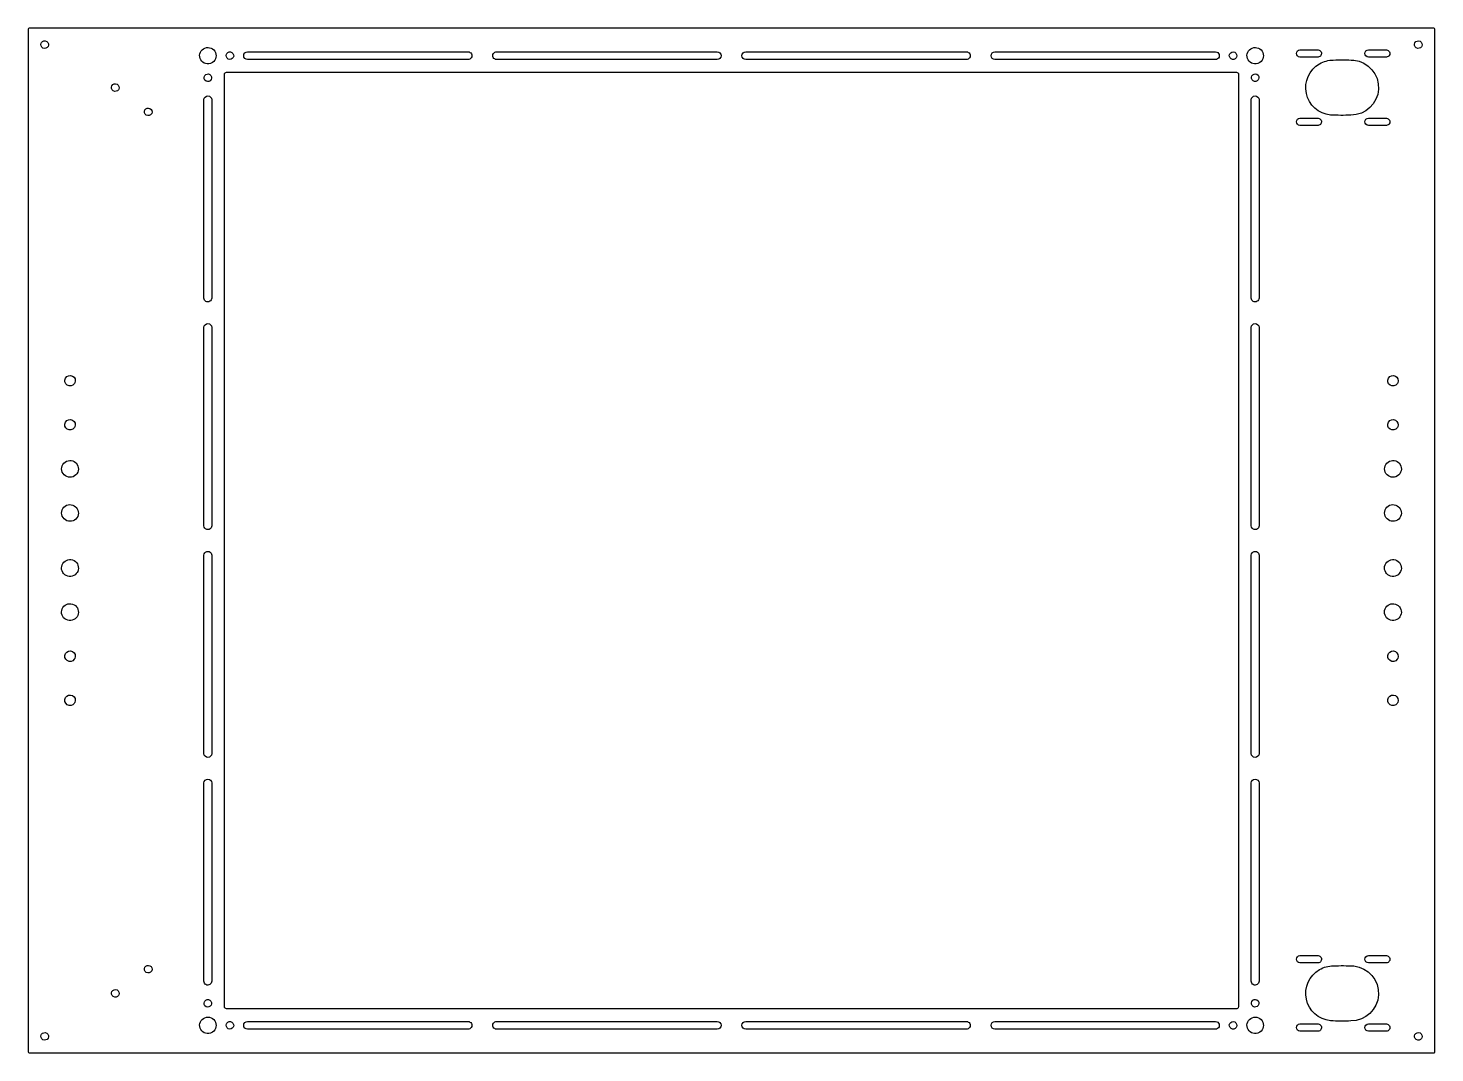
# Model space of a CAD drawing. Header units: millimetres. Extents: x -319 to 319, y -232 to 232.
import ezdxf

# ---------------------------------------------------------------- set-up
doc = ezdxf.new("R2010")
doc.units = ezdxf.units.MM
doc.layers.get('0').update_dxf_attribs({"color": 70})

msp = doc.modelspace()

# ---------------------------------------------------------------- linework, layer by layer
for points in [[(318.691, -232.462, 0.303325406), (319, -232), (319, 232, 0.413926582), (318.5, 232.5), (-318.5, 232.5, 0.413926582), (-319, 232), (-319, -232, 0.413926582), (-318.5, -232.5), (318.5, -232.5, 0.097300582)], [(-312.918, 225.938, -27.754384758), (-313.039, 225.722)], [(-236.341, 216.434, -38.074814983), (-235.975, 216.574)], [(238.659, 216.434, -38.074814989), (239.025, 216.574)], [(312.918, 224.062, -27.754384768), (313.039, 224.278)], [(-228.918, 220.938, -27.75438477), (-229.039, 220.722)], [(-118.028, 219.054, -0.25483594), (-119.5, 218.25), (-219.5, 218.25, -0.999225773), (-219.5, 221.75), (-119.5, 221.75, -0.591855296)], [(-107.972, 220.946, -0.25483594), (-106.5, 221.75), (-6.5, 221.75, -0.999254475), (-6.5, 218.25), (-106.5, 218.25, -0.591855296)], [(107.972, 219.054, -0.25483594), (106.5, 218.25), (6.5, 218.25, -0.999254475), (6.5, 221.75), (106.5, 221.75, -0.591855296)], [(220.446, 218.528, -0.143409372), (219.5, 218.25), (119.5, 218.25, -0.999225773), (119.5, 221.75), (219.5, 221.75, -0.747446235)], [(228.918, 219.062, -27.754384784), (229.039, 219.278)], [(267.313, 220.071, -0.230221519), (266.073, 219.355), (257.827, 219.355, -0.930809196), (257.827, 222.645), (266.073, 222.645, -0.575636239)], [(266.7, 216.325, -0.131931204), (272.95, 218, -0.025996192), (282.257, 217.932, -0.949324974), (280.95, 193, -0.025996192), (271.643, 193.068, -0.726578416)], [(298.313, 220.071, -0.230221519), (297.073, 219.355), (288.827, 219.355, -0.930809196), (288.827, 222.645), (297.073, 222.645, -0.575636239)], [(-238.918, 210.938, -27.754384772), (-239.039, 210.722)], [(229.434, -212.401, -0.113314553), (229, -212.5), (-229, -212.5, -0.414737786), (-230, -211.5), (-230, 211.5, -0.414737786), (-229, 212.5), (229, 212.5, -0.414737786), (230, 211.5), (230, -211.5, -0.287893442)], [(238.918, 209.062, -27.754384803), (239.039, 209.278)], [(-278.032, 204.562, -27.754384763), (-277.911, 204.778)], [(-236.554, 108.528, -0.592811538), (-239.25, 110), (-239.25, 200, -0.999225773), (-235.75, 200), (-235.75, 110, -0.254481997)], [(238.446, 108.528, -0.592811538), (235.75, 110), (235.75, 200, -0.999225773), (239.25, 200), (239.25, 110, -0.254481997)], [(-263.082, 193.562, -27.754384782), (-262.961, 193.778)], [(267.313, 189.071, -0.230221519), (266.073, 188.355), (257.827, 188.355, -0.930809196), (257.827, 191.645), (266.073, 191.645, -0.575636239)], [(298.313, 189.071, -0.230221519), (297.073, 188.355), (288.827, 188.355, -0.930809196), (288.827, 191.645), (297.073, 191.645, -0.575636239)], [(-236.028, 5.72054, -0.747991555), (-239.25, 6.66666), (-239.25, 96.6667, -0.999225773), (-235.75, 96.6667), (-235.75, 6.66666, -0.142908445)], [(238.972, 5.72054, -0.747991555), (235.75, 6.66666), (235.75, 96.6667, -0.999225773), (239.25, 96.6667), (239.25, 6.66666, -0.142908445)], [(-298.058, 71.0893, -19.02774745), (-297.807, 71.5238, -0.052261314)], [(301.942, 71.0893, -19.02774745), (302.193, 71.5238, -0.052261314)], [(-298.058, 51.0893, -19.042667792), (-297.807, 51.5238, -0.052261314)], [(301.942, 51.0893, -19.042667794), (302.193, 51.5238, -0.052261314)], [(-297.176, 35.0427, -38.193535599), (-297.457, 35.3239)], [(302.824, 35.0427, -38.193535603), (302.543, 35.3239)], [(-297.176, 15.0427, -38.193535603), (-297.457, 15.3239)], [(302.824, 15.0427, -38.193535603), (302.543, 15.3239)], [(-236.028, -5.72054, -0.143403829), (-235.75, -6.66666), (-235.75, -96.6667, -0.999225773), (-239.25, -96.6667), (-239.25, -6.66666, -0.747651652)], [(238.972, -5.72054, -0.143403829), (239.25, -6.66666), (239.25, -96.6667, -0.999225773), (235.75, -96.6667), (235.75, -6.66666, -0.747651652)], [(-297.176, -15.0427, -12.798739622), (-296.529, -14.0456, -0.078713227)], [(302.824, -15.0427, -12.798739622), (303.471, -14.0456, -0.078713227)], [(-297.176, -35.0427, -12.798739622), (-296.529, -34.0456, -0.078713227)], [(302.824, -35.0427, -12.798739622), (303.471, -34.0456, -0.078713227)], [(-298.058, -53.9107, -19.027747453), (-297.807, -53.4762, -0.052261314)], [(301.942, -53.9107, -19.02774745), (302.193, -53.4762, -0.052261314)], [(-298.058, -73.9107, -19.027747452), (-297.807, -73.4762, -0.052261314)], [(301.942, -73.9107, -19.027747452), (302.193, -73.4762, -0.052261314)], [(-236.554, -201.472, -0.592811538), (-239.25, -200), (-239.25, -110, -0.999225773), (-235.75, -110), (-235.75, -200, -0.254481997)], [(238.446, -201.472, -0.592811538), (235.75, -200), (235.75, -110, -0.999225773), (239.25, -110), (239.25, -200, -0.254481997)], [(267.313, -190.929, -0.230221519), (266.073, -191.645), (257.827, -191.645, -0.930809196), (257.827, -188.355), (266.073, -188.355, -0.575636239)], [(298.313, -190.929, -0.230221519), (297.073, -191.645), (288.827, -191.645, -0.930809196), (288.827, -188.355), (297.073, -188.355, -0.575636239)], [(-263.082, -195.438, -27.754384744), (-262.961, -195.222)], [(266.7, -194.675, -0.131931204), (272.95, -193, -0.025996192), (282.257, -193.068, -0.949324974), (280.95, -218, -0.025996192), (271.643, -217.932, -0.726578416)], [(-278.032, -206.438, -27.754384772), (-277.911, -206.222)], [(-238.918, -209.062, -27.7543848), (-239.039, -209.278)], [(238.918, -210.938, -27.754384772), (239.039, -210.722)], [(-236.341, -223.566, -38.074814973), (-235.975, -223.426)], [(238.659, -223.566, -38.074814982), (239.025, -223.426)], [(-312.918, -224.062, -27.754384768), (-313.039, -224.278)], [(-228.918, -219.062, -27.754384784), (-229.039, -219.278)], [(-118.028, -220.946, -0.25483594), (-119.5, -221.75), (-219.5, -221.75, -0.999225773), (-219.5, -218.25), (-119.5, -218.25, -0.591855296)], [(-107.972, -219.054, -0.25483594), (-106.5, -218.25), (-6.5, -218.25, -0.999254475), (-6.5, -221.75), (-106.5, -221.75, -0.591855296)], [(107.972, -220.946, -0.25483594), (106.5, -221.75), (6.5, -221.75, -0.999254475), (6.5, -218.25), (106.5, -218.25, -0.591855296)], [(220.446, -221.472, -0.143409372), (219.5, -221.75), (119.5, -221.75, -0.999225773), (119.5, -218.25), (219.5, -218.25, -0.747446235)], [(228.918, -220.938, -27.75438477), (229.039, -220.722)], [(267.313, -221.929, -0.230221519), (266.073, -222.645), (257.827, -222.645, -0.930809196), (257.827, -219.355), (266.073, -219.355, -0.575636239)], [(298.313, -221.929, -0.230221519), (297.073, -222.645), (288.827, -222.645, -0.930809196), (288.827, -219.355), (297.073, -219.355, -0.575636239)], [(312.918, -225.938, -27.754384758), (313.039, -225.722)]]:
    msp.add_lwpolyline(points, format="xyb", close=True)

doc.saveas('drawing.dxf')
